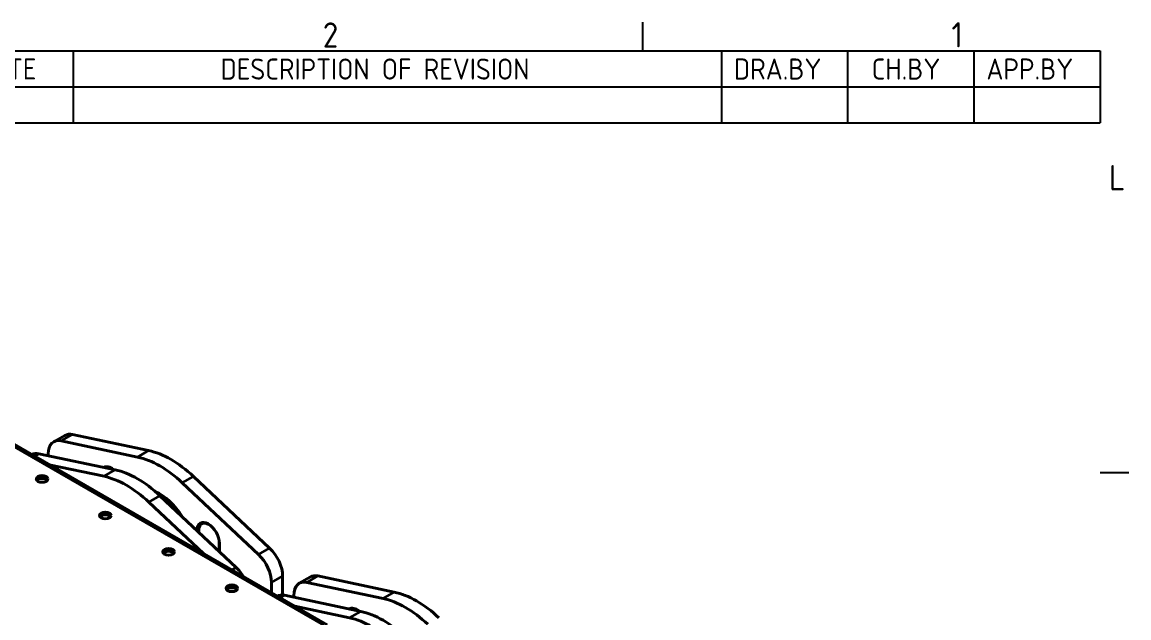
# Model space of a CAD drawing. Header units: millimetres. Extents: x 0 to 4756, y 0 to 3364.
# Drawn here: x 4164 to 4690, y 3015 to 3298 of the extents above; entities that cross this region are included whole.
import ezdxf

# ---------------------------------------------------------------- set-up
doc = ezdxf.new("R2010")
doc.units = ezdxf.units.MM
doc.header["$LTSCALE"] = 4
doc.layers.get('0').update_dxf_attribs({"color": 3, "lineweight": 25})
for name, color, linetype, lineweight in [('가시적인 것(ISO)', 3, 'Continuous', 40), ('가시적인 좁은 것(ISO)', 3, 'Continuous', 35), ('경계(ISO)', 7, 'Continuous', 25), ('기호(ISO)', 5, 'Continuous', 25)]:
    doc.layers.add(name, color=color, linetype=linetype, lineweight=lineweight)
doc.styles.add('ISO ProportionalPSTEK', font='isocp.shx')
doc.styles.add('문자 텍스트_PSTEK_POSCO', font='isocp.shx')

# ---------------------------------------------------------------- blocks, each defined once
blk = doc.blocks.new('경계 Default Border')
at = {"layer": '경계(ISO)'}
for p, q in [((1114.69, 821), (1114.69, 824.4)), ((1169, 770.92), (1172.4, 770.92))]:
    blk.add_line(p, q, dxfattribs=at)
at = {"layer": '경계(ISO)', "color": 2, "char_height": 3, "attachment_point": 7, "style": '문자 텍스트_PSTEK_POSCO'}
for s, insert in [('2', (1076.66, 821.37)), ('1', (1151.33, 821.4)), ('L', (1170.04, 804.43))]:
    blk.add_mtext(s, dxfattribs=dict(at, insert=insert))
blk = doc.blocks.new('리비전 내역')
at = {"layer": '기호(ISO)'}
for p, q in [((1017, 821), (1169, 821)), ((1047, 821), (1047, 816.72)), ((1124, 821), (1124, 816.72)), ((1139, 821), (1139, 816.72)), ((1154, 821), (1154, 816.72)), ((1169, 821), (1169, 816.72)), ((1017, 816.72), (1169, 816.72)), ((1047, 816.72), (1047, 812.44)), ((1124, 816.72), (1124, 812.44)), ((1139, 816.72), (1139, 812.44)), ((1154, 816.72), (1154, 812.44)), ((1169, 816.72), (1169, 812.44)), ((1017, 812.44), (1169, 812.44))]:
    blk.add_line(p, q, dxfattribs=at)
at = {"layer": '기호(ISO)', "color": 2, "char_height": 2.5, "attachment_point": 7, "style": 'ISO ProportionalPSTEK'}
for s, insert in [('DATE', (1035.31, 817.58)), ('DESCRIPTION OF REVISION', (1064.51, 817.58)), ('DRA.BY', (1125.48, 817.58)), ('CH.BY', (1141.86, 817.58)), ('APP.BY', (1155.48, 817.58))]:
    blk.add_mtext(s, dxfattribs=dict(at, insert=insert))

msp = doc.modelspace()

# ---------------------------------------------------------------- linework, layer by layer
at = {"layer": '가시적인 것(ISO)'}
for p, q in [((4308.7265, 3011.3686), (4084.3615, 3140.5718)), ((4184.113, 3101.3341), (4178.8097, 3098.2801)), ((4218.6102, 3091.0707), (4182.3897, 3098.7247)), ((4187.693, 3101.7787), (4223.9135, 3094.1247)), ((4171.7831, 3092.6168), (4208.0036, 3084.9628)), ((4176.2087, 3092.5377), (4176.2087, 3091.6816)), ((4202.7003, 3081.9088), (4176.6848, 3087.4063)), ((4245.1766, 3081.8801), (4281.3971, 3047.8181)), ((4276.0938, 3044.7641), (4239.8733, 3078.8261)), ((4229.2667, 3072.7182), (4265.4872, 3038.6562)), ((4249.9788, 3045.1991), (4223.9634, 3069.6642)), ((4246.9194, 3056.1174), (4246.9194, 3056.2218)), ((4247.6943, 3056.1827), (4247.6943, 3055.3887)), ((4257.4582, 3046.2067), (4257.4582, 3050.5601)), ((4257.526, 3050.1138), (4257.526, 3046.1429)), ((4287.578, 3034.5124), (4287.578, 3025.5547)), ((4300.7856, 3034.1468), (4295.4823, 3031.0928)), ((4304.3656, 3034.5914), (4340.5861, 3026.9374)), ((4282.2747, 3026.6011), (4282.2747, 3031.4584)), ((4335.2828, 3023.8834), (4299.0623, 3031.5374)), ((4288.4557, 3025.4295), (4324.6762, 3017.7755)), ((4292.8814, 3025.3505), (4292.8814, 3024.4943)), ((4319.3729, 3014.7215), (4293.3575, 3020.219))]:
    msp.add_line(p, q, dxfattribs=at)
for centre, major_axis, ratio, start_param, end_param in [((4185.0476, 3087.4478), (-6.2379, 10.8323), 0.57809312, 5.80515347, 7.07051718), ((4190.3509, 3090.5018), (-6.2379, 10.8323), 0.57809312, 5.80515347, 6.28318531), ((4174.441, 3081.3399), (-6.2379, 10.8323), 0.57809312, 5.80515347, 6.26661745), ((4234.545, 3049.0169), (24.9516, -43.3292), 0.57809312, 2.05269558, 2.66356082), ((4206.2608, 3079.6355), (-3.7427, 6.4994), 0.57809312, 5.32277053, 6.28753642), ((4229.2417, 3045.963), (-24.9516, 43.3292), 0.57809312, 5.19428823, 5.80515347), ((4213.3318, 3036.8011), (-24.9516, 43.3292), 0.57809312, 5.19428823, 5.80515347), ((4206.6143, 3079.8391), (-3.4454, 5.983), 0.57809312, 5.39067444, 6.21963251), ((4218.6351, 3039.855), (24.9516, -43.3292), 0.57809312, 2.05269558, 2.66356082), ((4173.2742, 3079.3305), (2.75, 0), 0.5758617, 0.42574759, 2.71584506), ((4173.2742, 3079.3305), (-2.75, 0), 0.5758617, 3.56734024, 5.85743772), ((4229.2417, 3055.1604), (11.2282, -19.4981), 0.57809312, 1.6289035, 2.48626737), ((4203.3263, 3062.0247), (2.75, 0), 0.5758617, 0.42574759, 2.71584506), ((4203.3263, 3062.0247), (-2.75, 0), 0.5758617, 3.56734024, 5.85743772), ((4252.2227, 3053.1678), (-3.7427, 6.4994), 0.57809312, 3.92892453, 7.07051718), ((4252.5763, 3053.3714), (-3.4454, 5.983), 0.57809312, 5.30470402, 7.07051718), ((4252.5763, 3053.3714), (-3.4454, 5.983), 0.57809312, 3.92892453, 4.12007394), ((4233.3783, 3044.7188), (2.75, 0), 0.5758617, 0.42574759, 2.71584506), ((4233.3783, 3044.7188), (-2.75, 0), 0.5758617, 3.56734024, 5.85743772), ((4273.4359, 3036.5483), (-6.2379, 10.8323), 0.57809312, 3.92892453, 5.19428823), ((4278.7392, 3039.6023), (6.2379, -10.8323), 0.57809312, 0.78733187, 2.05269558), ((4262.8293, 3030.4404), (6.2379, -10.8323), 0.57809312, 1.5912316, 2.05269558), ((4307.0235, 3023.3145), (-6.2379, 10.8323), 0.57809312, 5.80515347, 6.28318531), ((4263.4304, 3027.413), (2.75, 0), 0.5758617, 0.42574759, 2.71584506), ((4263.4304, 3027.413), (-2.75, 0), 0.5758617, 3.56734024, 5.85743772), ((4301.7202, 3020.2605), (-6.2379, 10.8323), 0.57809312, 5.80515347, 7.07051718), ((4291.1136, 3014.1526), (-6.2379, 10.8323), 0.57809312, 5.80515347, 6.26661745), ((4345.9144, 2978.7757), (-24.9516, 43.3292), 0.57809312, 5.19428823, 5.80515347), ((4351.2177, 2981.8296), (24.9516, -43.3292), 0.57809312, 2.05269558, 2.66356082), ((4322.9334, 3012.4482), (-3.7427, 6.4994), 0.57809312, 5.32277053, 6.28753642), ((4323.2869, 3012.6518), (-3.4454, 5.983), 0.57809312, 5.39067444, 6.21963251), ((4330.0045, 2969.6138), (-24.9516, 43.3292), 0.57809312, 5.19428823, 5.80515347), ((4335.3078, 2972.6677), (24.9516, -43.3292), 0.57809312, 2.05269558, 2.66356082)]:
    msp.add_ellipse(centre, major_axis=major_axis, ratio=ratio, start_param=start_param, end_param=end_param, dxfattribs=at)
for centre in [(4173.2742, 3080.6386), (4203.3263, 3063.3327), (4233.3783, 3046.0269), (4263.4304, 3028.7211)]:
    msp.add_ellipse(centre, major_axis=(2.75, 0), ratio=0.5758617, dxfattribs=at)
at = {"layer": '가시적인 좁은 것(ISO)'}
for p, q in [((4307.1296, 3011.2117), (4082.7646, 3140.4149)), ((4182.3897, 3098.7247), (4187.693, 3101.7787)), ((4169.7099, 3091.4229), (4171.7831, 3092.6168)), ((4218.6102, 3091.0707), (4223.9135, 3094.1247)), ((4202.7003, 3081.9088), (4208.0036, 3084.9628)), ((4239.8733, 3078.8261), (4245.1766, 3081.8801)), ((4223.9634, 3069.6642), (4229.2667, 3072.7182)), ((4246.9194, 3056.2218), (4247.6943, 3056.1827)), ((4257.526, 3050.1138), (4257.4582, 3050.5601)), ((4276.0938, 3044.7641), (4281.3971, 3047.8181)), ((4263.414, 3037.4623), (4265.4872, 3038.6562)), ((4282.2747, 3031.4584), (4287.578, 3034.5124)), ((4299.0623, 3031.5374), (4304.3656, 3034.5914)), ((4286.3825, 3024.2356), (4288.4557, 3025.4295)), ((4335.2828, 3023.8834), (4340.5861, 3026.9374)), ((4319.3729, 3014.7215), (4324.6762, 3017.7755))]:
    msp.add_line(p, q, dxfattribs=at)

# ---------------------------------------------------------------- block references
at = {"xscale": 4, "yscale": 4, "zscale": 4}
msp.add_blockref('경계 Default Border', (0, 0), dxfattribs=at)
at = {"layer": '기호(ISO)', "xscale": 4, "yscale": 4, "zscale": 4}
msp.add_blockref('리비전 내역', (0, 0), dxfattribs=at)

doc.saveas('drawing.dxf')
